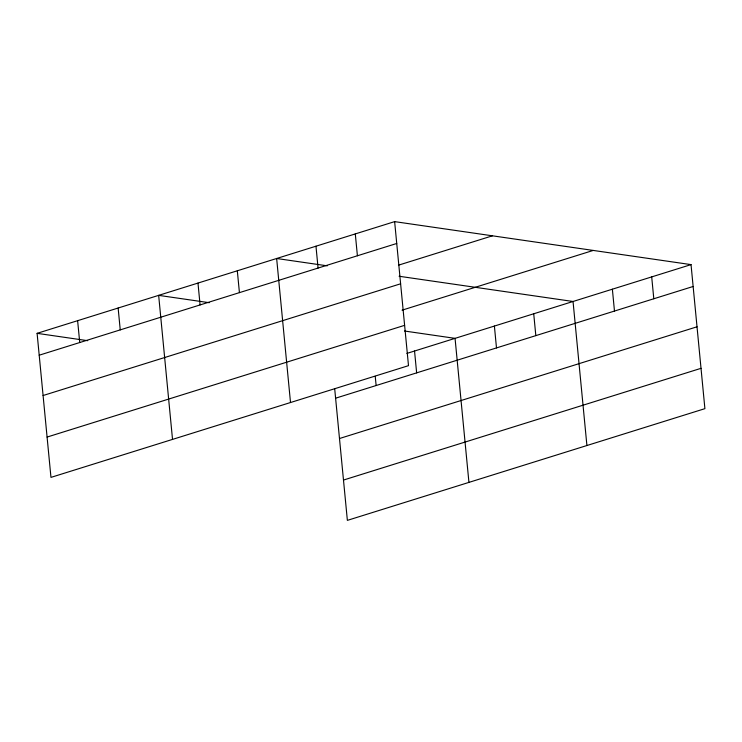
<?xml version="1.0" encoding="UTF-8"?>
<svg xmlns="http://www.w3.org/2000/svg" width="742" height="742" viewBox="0 0 742 742"><rect width="100%" height="100%" fill="white"/><g stroke="black" fill="none" stroke-linecap="round" stroke-linejoin="round"><path stroke-width="1.11" d="M394.633 221.626L408.499 365.658L50.966 477.384L37.1 333.343L394.633 221.626L691.034 264.616L704.9 408.656L347.367 520.374L334.716 388.993M39.205 355.205L396.738 243.478M398.491 265.172L492.438 235.817M43.082 395.523L400.615 283.796M402.043 310.175L593.22 250.434M47.089 437.066L404.613 325.339M406.876 353.415L691.034 264.616M335.607 398.194L693.139 286.477M339.493 438.513L697.016 326.795M343.49 480.055L701.014 368.329M327.241 265.831L276.645 258.494L290.512 402.526M399.094 276.256L573.047 301.484L586.913 445.525M209.253 302.699L158.658 295.362L172.524 439.394M404.473 331.015L455.059 338.352L468.935 482.393M37.1 333.343L87.695 340.689M651.699 276.905L653.804 298.766M612.373 289.195L614.478 311.056M533.721 313.773L535.826 335.634M494.395 326.063L496.491 347.924M414.546 351.022L416.642 372.874M375.239 376.333L376.129 385.534M355.297 233.915L357.403 255.767M315.971 246.205L318.077 268.057M237.319 270.784L239.425 292.636M197.984 283.073L200.09 304.925M118.136 308.023L120.241 329.875M77.622 320.683L79.728 342.535"/></g></svg>
